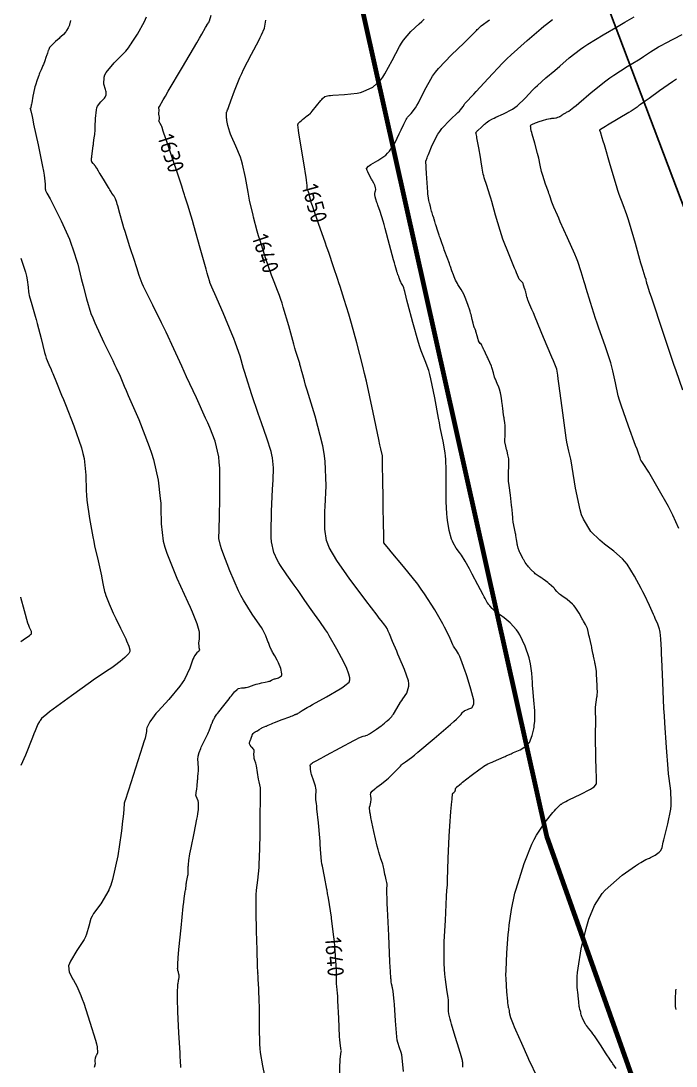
# Model space of a CAD drawing. Header units: millimetres. Extents: x 837477 to 838477, y 1189014 to 1191014.
# Drawn here: x 837476.5 to 837627.5, y 1189959.5 to 1190200.3 of the extents above; entities that cross this region are included whole.
import ezdxf

# ---------------------------------------------------------------- set-up
doc = ezdxf.new("R2010")
doc.units = ezdxf.units.MM
doc.header["$LTSCALE"] = 0.3
doc.layers.add('CORREDORVIA', color=94, linetype='Continuous', lineweight=80)
doc.layers.add('COTAS 10', color=252, linetype='Continuous', lineweight=9)
doc.layers.add('LINEA_DE_CEROS', color=61, linetype='Continuous')
doc.styles.get("Standard").update_dxf_attribs({"font": 'isocp2.shx', "bigfont": '@extfont2.shx'})

msp = doc.modelspace()

# ---------------------------------------------------------------- linework, layer by layer
at = {"layer": 'CORREDORVIA'}
msp.add_lwpolyline([(838157.033, 1190996.193), (838237.174, 1190821.339), (838237.001, 1190602.875), (838240.031, 1190437.198), (838223.537, 1190366.272), (838184.199, 1189898.277), (837734.304, 1190149.151), (837849.078, 1189569.699), (837751.159, 1189231.384), (837593.191, 1189234.399), (837695.481, 1189679.225), (837660.573, 1189835.358), (837597.737, 1190012.464), (837490.666, 1190492.599), (837964.301, 1190234.408), (838010.155, 1190346.41), (837974.613, 1190516.877), (837969.419, 1190653.334), (837963.574, 1190795.982), (837910.676, 1191000.965)], close=True, dxfattribs=at)
at = {"layer": 'COTAS 10'}
for points in [[(837487.943, 1190200.42), (837487.804, 1190199.737), (837487.749, 1190199.551), (837487.687, 1190199.366), (837487.402, 1190198.711), (837487.031, 1190198.088), (837486.914, 1190197.924), (837486.791, 1190197.764), (837486.294, 1190197.215), (837485.692, 1190196.647), (837485.503, 1190196.475), (837485.305, 1190196.296), (837484.505, 1190195.595), (837483.769, 1190194.924), (837483.61, 1190194.763), (837483.471, 1190194.614), (837483.129, 1190194.166), (837482.921, 1190193.748), (837482.866, 1190193.618), (837482.813, 1190193.481), (837482.628, 1190192.935), (837482.425, 1190192.299), (837482.359, 1190192.105), (837482.289, 1190191.904), (837482.001, 1190191.115), (837481.683, 1190190.294), (837481.594, 1190190.073), (837481.504, 1190189.854), (837481.176, 1190189.086), (837480.831, 1190188.273), (837480.73, 1190188.027), (837480.627, 1190187.771), (837480.239, 1190186.768), (837479.848, 1190185.545), (837479.745, 1190185.15), (837479.643, 1190184.731), (837479.291, 1190183.015), (837479.009, 1190181.476), (837478.952, 1190181.168), (837478.904, 1190180.911), (837478.805, 1190180.412), (837478.766, 1190180.276), (837478.755, 1190180.248), (837478.745, 1190180.224), (837478.709, 1190180.173), (837478.682, 1190180.151), (837478.678, 1190180.145), (837478.675, 1190180.139), (837478.676, 1190180.118), (837478.68, 1190180.105), (837478.679, 1190180.103), (837478.677, 1190180.104), (837478.661, 1190180.114), (837478.649, 1190180.117), (837478.649, 1190180.113), (837478.651, 1190180.107), (837478.671, 1190180.068), (837478.696, 1190180.019), (837478.706, 1190179.995), (837478.716, 1190179.959), (837478.729, 1190179.887), (837478.735, 1190179.853), (837478.743, 1190179.813), (837478.781, 1190179.619), (837479.072, 1190178.269), (837479.239, 1190177.501), (837479.444, 1190176.561), (837480.495, 1190171.744), (837481.527, 1190166.746), (837481.719, 1190165.693), (837481.871, 1190164.783), (837482.082, 1190162.693), (837482.114, 1190161.672), (837482.153, 1190161.435), (837482.205, 1190161.22), (837482.499, 1190160.61), (837483.23, 1190159.347), (837483.556, 1190158.719), (837483.937, 1190157.972), (837485.759, 1190154.268), (837487.673, 1190150.003), (837488.111, 1190148.902), (837488.508, 1190147.835), (837489.612, 1190144.268), (837490.43, 1190141.005), (837490.648, 1190140.131), (837490.861, 1190139.268), (837491.599, 1190136.254), (837492.649, 1190132.936), (837493.06, 1190131.882), (837493.522, 1190130.768), (837495.622, 1190126.254), (837497.679, 1190122.079), (837498.115, 1190121.178), (837498.492, 1190120.388), (837499.367, 1190118.457), (837500.328, 1190116.189), (837500.758, 1190115.186), (837501.26, 1190114.02), (837503.666, 1190108.457), (837506.1, 1190102.284), (837506.619, 1190100.733), (837507.07, 1190099.252), (837508.143, 1190094.476), (837508.634, 1190090.311), (837508.72, 1190089.215), (837508.783, 1190088.143), (837508.831, 1190084.476), (837509.33, 1190080.413), (837509.679, 1190079.09), (837510.119, 1190077.683), (837512.469, 1190071.885), (837514.958, 1190066.426), (837515.486, 1190065.23), (837515.944, 1190064.173), (837517.017, 1190061.495), (837517.482, 1190059.889), (837517.557, 1190059.506), (837517.609, 1190059.151), (837517.604, 1190058.093), (837517.489, 1190057.283), (837517.472, 1190057.085), (837517.462, 1190056.898), (837517.478, 1190056.317), (837517.539, 1190055.869), (837517.556, 1190055.767), (837517.573, 1190055.673), (837517.638, 1190055.414), (837517.593, 1190055.191), (837517.54, 1190055.121), (837517.471, 1190055.046), (837517.076, 1190054.746), (837516.513, 1190053.999), (837516.337, 1190053.643), (837516.152, 1190053.222), (837515.413, 1190051.163), (837514.193, 1190048.555), (837513.705, 1190047.788), (837513.152, 1190047.002), (837510.611, 1190043.998), (837508.137, 1190041.303), (837507.625, 1190040.711), (837507.189, 1190040.186), (837506.24, 1190038.845), (837505.854, 1190038.073), (837505.773, 1190037.905), (837505.702, 1190037.758), (837505.54, 1190037.395), (837505.476, 1190037.132), (837505.467, 1190037.048), (837505.462, 1190036.96), (837505.477, 1190036.601), (837505.111, 1190035.063), (837504.867, 1190034.231), (837504.56, 1190033.224), (837502.934, 1190028.12), (837501.3, 1190023.086), (837500.988, 1190022.122), (837500.737, 1190021.345), (837500.338, 1190020.093), (837500.337, 1190020.063), (837500.336, 1190020.056), (837500.336, 1190020.049), (837500.334, 1190020.032), (837500.323, 1190019.955), (837500.322, 1190019.946), (837500.32, 1190019.937), (837500.316, 1190019.9), (837500.31, 1190019.86), (837500.309, 1190019.848), (837500.307, 1190019.837), (837500.302, 1190019.796), (837500.297, 1190019.753), (837500.296, 1190019.74), (837500.296, 1190019.679), (837500.293, 1190019.624), (837500.289, 1190019.59), (837500.276, 1190019.521), (837500.243, 1190019.187), (837500.229, 1190019.002), (837500.211, 1190018.777), (837500.128, 1190017.631), (837499.865, 1190015.285), (837499.735, 1190014.303), (837499.579, 1190013.178), (837498.811, 1190007.917), (837497.65, 1190002.454), (837497.248, 1190001.202), (837496.811, 1190000.064), (837496.773, 1190000), (837494.939, 1189996.893), (837493.231, 1189994.619), (837492.898, 1189994.046), (837492.624, 1189993.498), (837492.137, 1189991.722), (837491.664, 1189989.879), (837491.399, 1189989.288), (837491.076, 1189988.661), (837489.425, 1189986.108), (837487.912, 1189983.655), (837487.676, 1189983.092), (837487.519, 1189982.579), (837487.61, 1189981.146), (837488.251, 1189979.976), (837488.44, 1189979.629), (837488.634, 1189979.272), (837489.376, 1189977.899), (837490.316, 1189975.753), (837490.635, 1189974.909), (837490.98, 1189973.957), (837492.435, 1189969.613), (837493.685, 1189965.451), (837493.9, 1189964.613), (837494.058, 1189963.912), (837494.152, 1189962.515), (837493.904, 1189962.026), (837493.845, 1189961.897), (837493.791, 1189961.77), (837493.63, 1189961.336), (837493.55, 1189960.877), (837493.547, 1189960.736), (837493.551, 1189960.587), (837493.635, 1189959.998), (837493.38, 1189959.18)], [(837513.396, 1189959.143), (837513.285, 1189960.777), (837513.237, 1189961.57), (837513.182, 1189962.51), (837512.922, 1189967.135), (837512.687, 1189971.979), (837512.648, 1189973.057), (837512.62, 1189974.02), (837512.61, 1189976.551), (837512.676, 1189978.027), (837512.695, 1189978.326), (837512.715, 1189978.577), (837512.791, 1189979.09), (837512.864, 1189979.338), (837512.882, 1189979.424), (837512.899, 1189979.517), (837512.953, 1189979.911), (837512.96, 1189980.364), (837512.948, 1189980.492), (837512.929, 1189980.623), (837512.808, 1189981.106), (837512.683, 1189981.535), (837512.66, 1189981.631), (837512.644, 1189981.717), (837512.629, 1189981.944), (837512.646, 1189982.183), (837512.65, 1189982.277), (837512.652, 1189982.383), (837512.658, 1189982.865), (837512.774, 1189984.502), (837512.847, 1189985.336), (837512.938, 1189986.335), (837513.413, 1189991.319), (837513.919, 1189996.297), (837514.029, 1189997.292), (837514.127, 1189998.121), (837514.37, 1189999.732), (837514.437, 1190000), (837514.499, 1190000.246), (837514.524, 1190000.384), (837514.545, 1190000.52), (837514.581, 1190000.993), (837514.625, 1190001.52), (837514.65, 1190001.69), (837514.681, 1190001.871), (837514.843, 1190002.608), (837514.999, 1190003.411), (837515.027, 1190003.632), (837515.049, 1190003.853), (837515.074, 1190004.647), (837515.085, 1190005.47), (837515.098, 1190005.71), (837515.115, 1190005.954), (837515.213, 1190006.878), (837515.474, 1190008.42), (837515.594, 1190009.054), (837515.736, 1190009.777), (837516.418, 1190013.138), (837517.075, 1190016.384), (837517.199, 1190017.035), (837517.299, 1190017.579), (837517.452, 1190018.648), (837517.448, 1190019.041), (837517.449, 1190019.159), (837517.451, 1190019.281), (837517.462, 1190019.754), (837517.422, 1190020.27), (837517.391, 1190020.419), (837517.351, 1190020.572), (837517.137, 1190021.144), (837516.925, 1190021.647), (837516.888, 1190021.755), (837516.859, 1190021.849), (837516.832, 1190022.078), (837516.866, 1190022.231), (837516.876, 1190022.278), (837516.887, 1190022.326), (837516.93, 1190022.516), (837516.988, 1190022.887), (837517.008, 1190023.049), (837517.031, 1190023.237), (837517.128, 1190024.131), (837517.221, 1190025.104), (837517.24, 1190025.342), (837517.257, 1190025.566), (837517.295, 1190026.261), (837517.326, 1190026.795), (837517.339, 1190026.918), (837517.354, 1190027.029), (837517.421, 1190027.341), (837517.458, 1190027.777), (837517.455, 1190027.966), (837517.445, 1190028.185), (837517.357, 1190029.227), (837517.31, 1190030.364), (837517.326, 1190030.645), (837517.354, 1190030.91), (837517.558, 1190031.743), (837517.942, 1190032.64), (837518.083, 1190032.946), (837518.24, 1190033.276), (837518.932, 1190034.676), (837519.614, 1190036.074), (837519.763, 1190036.404), (837519.896, 1190036.707), (837520.237, 1190037.595), (837520.455, 1190038.246), (837520.512, 1190038.4), (837520.567, 1190038.544), (837520.751, 1190038.968), (837520.929, 1190039.325), (837520.98, 1190039.426), (837521.032, 1190039.529), (837521.226, 1190039.905), (837521.656, 1190040.552), (837521.857, 1190040.825), (837522.094, 1190041.138), (837523.245, 1190042.606), (837524.466, 1190044.137), (837524.747, 1190044.49), (837525.003, 1190044.811), (837525.722, 1190045.715), (837526.308, 1190046.283), (837526.481, 1190046.393), (837526.658, 1190046.482), (837527.335, 1190046.633), (837528.026, 1190046.685), (837528.211, 1190046.712), (837528.394, 1190046.745), (837529.034, 1190046.91), (837529.677, 1190047.117), (837529.862, 1190047.176), (837530.049, 1190047.236), (837530.752, 1190047.459), (837531.499, 1190047.673), (837531.714, 1190047.728), (837531.934, 1190047.78), (837532.76, 1190047.952), (837533.512, 1190048.12), (837533.686, 1190048.169), (837533.844, 1190048.22), (837534.29, 1190048.417), (837534.748, 1190048.628), (837534.914, 1190048.688), (837535.098, 1190048.749), (837535.902, 1190048.977), (837536.536, 1190049.443), (837536.612, 1190049.654), (837536.645, 1190049.901), (837536.405, 1190051.088), (837535.877, 1190052.402), (837535.729, 1190052.728), (837535.579, 1190053.037), (837535.033, 1190054.019), (837534.523, 1190054.885), (837534.397, 1190055.121), (837534.277, 1190055.355), (837533.895, 1190056.19), (837533.545, 1190057.065), (837533.445, 1190057.325), (837533.342, 1190057.593), (837532.959, 1190058.622), (837532.239, 1190060.041), (837531.924, 1190060.555), (837531.559, 1190061.12), (837529.825, 1190063.596), (837527.773, 1190066.843), (837527.209, 1190067.895), (837526.646, 1190069.012), (837524.625, 1190073.596), (837523.017, 1190077.796), (837522.714, 1190078.67), (837522.473, 1190079.42), (837522.114, 1190081.085), (837522.183, 1190083.136), (837522.211, 1190084.128), (837522.243, 1190085.304), (837522.388, 1190091.085), (837522.325, 1190097.232), (837522.225, 1190098.638), (837522.09, 1190099.917), (837521.302, 1190103.468), (837520.014, 1190106.654), (837519.562, 1190107.703), (837519.07, 1190108.823), (837516.947, 1190113.468), (837514.694, 1190118.318), (837514.119, 1190119.566), (837513.566, 1190120.774), (837511.743, 1190124.796), (837509.974, 1190128.615), (837509.455, 1190129.694), (837508.923, 1190130.783), (837506.893, 1190134.796), (837505.123, 1190138.325), (837504.755, 1190139.109), (837504.439, 1190139.809), (837503.738, 1190141.641), (837503.199, 1190143.437), (837502.985, 1190144.115), (837502.744, 1190144.872), (837501.641, 1190148.257), (837500.503, 1190151.805), (837500.24, 1190152.665), (837499.999, 1190153.47), (837499.318, 1190155.935), (837498.838, 1190157.741), (837498.724, 1190158.131), (837498.619, 1190158.475), (837498.306, 1190159.318), (837498.054, 1190159.804), (837497.986, 1190159.921), (837497.919, 1190160.03), (837497.687, 1190160.365), (837497.489, 1190160.625), (837497.444, 1190160.688), (837497.404, 1190160.748), (837497.295, 1190160.93), (837497.009, 1190161.42), (837496.857, 1190161.674), (837496.673, 1190161.979), (837495.745, 1190163.507), (837494.785, 1190165.084), (837494.58, 1190165.42), (837494.402, 1190165.712), (837493.981, 1190166.402), (837493.777, 1190166.733), (837493.736, 1190166.799), (837493.702, 1190166.853), (837493.634, 1190166.953), (837493.547, 1190167.048), (837493.501, 1190167.098), (837493.445, 1190167.159), (837493.16, 1190167.468), (837492.885, 1190167.819), (837492.835, 1190167.907), (837492.795, 1190167.991), (837492.745, 1190168.259), (837492.799, 1190168.727), (837492.826, 1190168.936), (837492.857, 1190169.18), (837493.009, 1190170.35), (837493.17, 1190171.582), (837493.206, 1190171.865), (837493.238, 1190172.123), (837493.324, 1190172.845), (837493.393, 1190173.4), (837493.414, 1190173.553), (837493.436, 1190173.705), (837493.523, 1190174.251), (837493.607, 1190175.135), (837493.627, 1190175.501), (837493.646, 1190175.919), (837493.702, 1190177.863), (837493.917, 1190179.842), (837494.035, 1190180.281), (837494.179, 1190180.674), (837494.913, 1190181.7), (837495.654, 1190182.38), (837495.804, 1190182.555), (837495.929, 1190182.724), (837496.179, 1190183.285), (837496.149, 1190183.986), (837496.097, 1190184.243), (837496.027, 1190184.527), (837495.619, 1190185.782), (837495.665, 1190187.402), (837495.881, 1190187.917), (837496.185, 1190188.461), (837498.018, 1190190.666), (837499.987, 1190192.649), (837500.377, 1190193.053), (837500.699, 1190193.395), (837501.302, 1190194.105), (837501.723, 1190194.77), (837501.931, 1190195.082), (837502.178, 1190195.451), (837503.402, 1190197.245), (837504.978, 1190200.165), (837505.448, 1190201.242)], [(837532.752, 1189957.351), (837532.235, 1189959.567), (837531.726, 1189962.591), (837531.633, 1189963.534), (837531.561, 1189964.522), (837531.471, 1189968.47), (837531.475, 1189972.409), (837531.462, 1189973.392), (837531.441, 1189974.328), (837531.315, 1189977.317), (837531.185, 1189979.482), (837531.164, 1189979.898), (837531.148, 1189980.235), (837531.141, 1189980.789), (837531.16, 1189980.842), (837531.161, 1189980.863), (837531.159, 1189980.887), (837531.136, 1189980.997), (837531.105, 1189981.137), (837531.098, 1189981.18), (837531.091, 1189981.224), (837531.075, 1189981.401), (837531.049, 1189982.174), (837531.037, 1189982.595), (837531.022, 1189983.106), (837530.951, 1189985.696), (837530.863, 1189989.008), (837530.838, 1189989.973), (837530.813, 1189990.96), (837530.72, 1189994.698), (837530.716, 1189998.231), (837530.748, 1189999.088), (837530.793, 1189999.893), (837530.805, 1190000), (837531.074, 1190002.362), (837531.383, 1190005.217), (837531.447, 1190006.265), (837531.501, 1190007.424), (837531.615, 1190012.539), (837531.666, 1190017.517), (837531.679, 1190018.589), (837531.693, 1190019.528), (837531.74, 1190021.815), (837531.744, 1190023.056), (837531.73, 1190023.335), (837531.71, 1190023.586), (837531.584, 1190024.262), (837531.399, 1190025.005), (837531.343, 1190025.299), (837531.283, 1190025.632), (837531.048, 1190027.15), (837530.803, 1190028.653), (837530.737, 1190028.975), (837530.673, 1190029.257), (837530.448, 1190029.934), (837530.278, 1190030.402), (837530.248, 1190030.552), (837530.225, 1190030.71), (837530.205, 1190031.352), (837530.228, 1190031.921), (837530.233, 1190032.034), (837530.237, 1190032.126), (837530.245, 1190032.296), (837530.214, 1190032.372), (837530.193, 1190032.405), (837530.167, 1190032.444), (837530.028, 1190032.627), (837529.876, 1190032.802), (837529.842, 1190032.836), (837529.81, 1190032.863), (837529.723, 1190032.907), (837529.629, 1190032.986), (837529.593, 1190033.035), (837529.553, 1190033.096), (837529.37, 1190033.416), (837529.213, 1190033.76), (837529.188, 1190033.836), (837529.171, 1190033.903), (837529.178, 1190034.079), (837529.242, 1190034.207), (837529.261, 1190034.244), (837529.281, 1190034.283), (837529.357, 1190034.429), (837529.45, 1190034.648), (837529.48, 1190034.733), (837529.512, 1190034.827), (837529.644, 1190035.253), (837529.789, 1190035.688), (837529.829, 1190035.788), (837529.87, 1190035.879), (837530.017, 1190036.135), (837530.182, 1190036.31), (837530.234, 1190036.351), (837530.288, 1190036.388), (837530.507, 1190036.494), (837530.795, 1190036.63), (837530.893, 1190036.686), (837530.999, 1190036.75), (837531.45, 1190037.049), (837531.93, 1190037.355), (837532.056, 1190037.424), (837532.177, 1190037.487), (837532.588, 1190037.658), (837532.969, 1190037.795), (837533.071, 1190037.837), (837533.172, 1190037.879), (837533.527, 1190038.047), (837534.229, 1190038.349), (837534.549, 1190038.477), (837534.923, 1190038.625), (837536.729, 1190039.318), (837538.482, 1190039.986), (837538.823, 1190040.117), (837539.102, 1190040.226), (837539.586, 1190040.427), (837539.665, 1190040.472), (837539.689, 1190040.483), (837539.713, 1190040.492), (837539.807, 1190040.521), (837539.897, 1190040.547), (837539.919, 1190040.555), (837539.94, 1190040.564), (837540.005, 1190040.599), (837540.057, 1190040.626), (837540.068, 1190040.63), (837540.079, 1190040.632), (837540.111, 1190040.625), (837540.172, 1190040.638), (837540.201, 1190040.653), (837540.236, 1190040.672), (837540.408, 1190040.781), (837540.677, 1190040.962), (837540.773, 1190041.026), (837540.878, 1190041.097), (837541.338, 1190041.403), (837542.51, 1190042.106), (837543.065, 1190042.426), (837543.72, 1190042.801), (837546.916, 1190044.611), (837550.059, 1190046.442), (837550.679, 1190046.83), (837551.192, 1190047.166), (837552.141, 1190047.952), (837552.283, 1190048.511), (837552.286, 1190048.704), (837552.273, 1190048.915), (837552.097, 1190049.814), (837551.501, 1190051.308), (837551.224, 1190051.893), (837550.898, 1190052.552), (837549.318, 1190055.551), (837547.563, 1190058.653), (837547.128, 1190059.377), (837546.714, 1190060.042), (837545.404, 1190061.957), (837544.166, 1190063.631), (837543.798, 1190064.144), (837543.418, 1190064.68), (837541.957, 1190066.792), (837540.39, 1190069.062), (837539.944, 1190069.696), (837539.492, 1190070.333), (837537.818, 1190072.653), (837536.309, 1190074.866), (837535.962, 1190075.435), (837535.646, 1190075.986), (837534.76, 1190077.818), (837534.268, 1190080.315), (837534.199, 1190081.285), (837534.161, 1190082.376), (837534.266, 1190087.324), (837534.516, 1190092.347), (837534.569, 1190093.486), (837534.613, 1190094.515), (837534.713, 1190097.324), (837534.513, 1190099.65), (837534.369, 1190100.376), (837534.187, 1190101.137), (837533.208, 1190104.181), (837531.93, 1190107.707), (837531.559, 1190108.772), (837531.18, 1190109.875), (837529.752, 1190114.181), (837528.432, 1190118.317), (837528.122, 1190119.313), (837527.836, 1190120.245), (837527.005, 1190123.073), (837525.998, 1190126.07), (837525.601, 1190127.109), (837525.153, 1190128.238), (837523.11, 1190133.073), (837521.196, 1190137.44), (837520.831, 1190138.275), (837520.536, 1190138.948), (837520.065, 1190140.028), (837520.054, 1190140.063), (837520.051, 1190140.077), (837520.046, 1190140.094), (837520.028, 1190140.17), (837519.681, 1190141.426), (837519.471, 1190142.185), (837519.21, 1190143.123), (837517.856, 1190147.999), (837516.397, 1190153.185), (837516.071, 1190154.319), (837515.779, 1190155.323), (837515.005, 1190157.856), (837514.322, 1190159.916), (837514.208, 1190160.259), (837513.902, 1190161.18), (837513.558, 1190162.213), (837510.505, 1190171.374), (837510.191, 1190172.316), (837509.923, 1190173.124), (837509.323, 1190174.936), (837509.027, 1190175.774), (837508.95, 1190175.969), (837508.874, 1190176.148), (837508.618, 1190176.658), (837508.424, 1190177.003), (837508.388, 1190177.077), (837508.359, 1190177.143), (837508.317, 1190177.302), (837508.336, 1190177.423), (837508.346, 1190177.464), (837508.358, 1190177.509), (837508.418, 1190177.698), (837508.459, 1190177.947), (837508.459, 1190178.03), (837508.454, 1190178.118), (837508.395, 1190178.487), (837508.323, 1190178.822), (837508.309, 1190178.89), (837508.298, 1190178.946), (837508.281, 1190179.058), (837508.294, 1190179.151), (837508.302, 1190179.195), (837508.312, 1190179.247), (837508.361, 1190179.501), (837508.394, 1190179.778), (837508.393, 1190179.844), (837508.388, 1190179.906), (837508.332, 1190180.092), (837508.293, 1190180.264), (837508.298, 1190180.317), (837508.311, 1190180.372), (837508.414, 1190180.592), (837509.324, 1190182.131), (837509.845, 1190183.018), (837510.483, 1190184.104), (837513.758, 1190189.692), (837517.027, 1190195.28), (837517.662, 1190196.366), (837518.178, 1190197.253), (837519.064, 1190198.791), (837519.208, 1190199.05), (837519.256, 1190199.13), (837519.308, 1190199.214), (837519.528, 1190199.546), (837519.73, 1190199.849), (837519.771, 1190199.914), (837519.806, 1190199.972), (837519.876, 1190200.112), (837519.906, 1190200.197), (837519.915, 1190200.219), (837519.923, 1190200.241), (837519.956, 1190200.317), (837520.352, 1190201.68)], [(837549.99, 1189956.323), (837550.037, 1189959.708), (837550.061, 1189960.407), (837550.09, 1189961.004), (837550.234, 1189962.3), (837550.343, 1189962.871), (837550.349, 1189963.01), (837550.345, 1189963.142), (837550.243, 1189963.548), (837550.064, 1189964.828), (837550.012, 1189965.511), (837549.959, 1189966.335), (837549.756, 1189970.498), (837549.571, 1189974.531), (837549.562, 1189974.718), (837549.515, 1189975.578), (837549.47, 1189976.306), (837549.331, 1189977.821), (837549.242, 1189978.457), (837549.229, 1189978.629), (837549.22, 1189978.8), (837549.232, 1189979.405), (837549.241, 1189980.449), (837549.231, 1189980.896), (837549.216, 1189981.412), (837549.116, 1189983.847), (837548.871, 1189987.122), (837548.764, 1189988.168), (837548.639, 1189989.273), (837548.087, 1189993.472), (837548.048, 1189993.765), (837547.374, 1189998.183), (837547.197, 1189999.241), (837547.065, 1190000), (837547.025, 1190000.229), (837546.439, 1190003.2), (837545.977, 1190005.532), (837545.882, 1190006.115), (837545.802, 1190006.672), (837545.635, 1190008.459), (837545.502, 1190010.532), (837545.443, 1190011.268), (837545.376, 1190012.075), (837545.056, 1190015.577), (837544.74, 1190018.803), (837544.676, 1190019.436), (837544.621, 1190019.957), (837544.507, 1190020.898), (837544.471, 1190021.133), (837544.466, 1190021.208), (837544.462, 1190021.288), (837544.467, 1190021.614), (837544.485, 1190021.971), (837544.49, 1190022.071), (837544.495, 1190022.17), (837544.515, 1190022.533), (837544.525, 1190022.902), (837544.525, 1190023.006), (837544.522, 1190023.112), (837544.501, 1190023.498), (837544.392, 1190024.028), (837544.334, 1190024.224), (837544.265, 1190024.44), (837543.915, 1190025.398), (837543.555, 1190026.437), (837543.479, 1190026.704), (837543.413, 1190026.963), (837543.262, 1190027.827), (837543.208, 1190028.489), (837543.204, 1190028.622), (837543.205, 1190028.732), (837543.245, 1190028.945), (837543.324, 1190029.026), (837543.348, 1190029.053), (837543.374, 1190029.082), (837543.477, 1190029.199), (837543.691, 1190029.369), (837543.787, 1190029.43), (837543.899, 1190029.496), (837544.433, 1190029.788), (837545.687, 1190030.458), (837546.252, 1190030.763), (837546.911, 1190031.119), (837550.078, 1190032.84), (837553.194, 1190034.506), (837553.821, 1190034.828), (837554.345, 1190035.091), (837555.389, 1190035.537), (837555.758, 1190035.603), (837555.857, 1190035.625), (837555.956, 1190035.649), (837556.301, 1190035.751), (837556.834, 1190036.029), (837557.051, 1190036.165), (837557.297, 1190036.325), (837558.435, 1190037.113), (837559.537, 1190037.911), (837559.76, 1190038.078), (837559.947, 1190038.22), (837560.328, 1190038.537), (837560.46, 1190038.674), (837560.491, 1190038.704), (837560.519, 1190038.729), (837560.601, 1190038.789), (837560.76, 1190038.907), (837560.837, 1190038.968), (837560.927, 1190039.043), (837561.373, 1190039.417), (837561.973, 1190040.072), (837562.16, 1190040.323), (837562.357, 1190040.605), (837563.146, 1190041.876), (837564.013, 1190043.315), (837564.26, 1190043.703), (837564.509, 1190044.085), (837565.43, 1190045.429), (837565.925, 1190047.069), (837565.906, 1190047.638), (837565.818, 1190048.257), (837564.936, 1190050.91), (837563.705, 1190053.711), (837563.397, 1190054.424), (837563.104, 1190055.109), (837562.163, 1190057.357), (837561.45, 1190059.074), (837561.301, 1190059.425), (837561.173, 1190059.721), (837560.881, 1190060.341), (837560.704, 1190060.618), (837560.647, 1190060.699), (837560.587, 1190060.781), (837560.341, 1190061.09), (837559.513, 1190062.151), (837559.085, 1190062.708), (837558.572, 1190063.379), (837556.001, 1190066.749), (837553.065, 1190070.67), (837552.322, 1190071.688), (837551.608, 1190072.677), (837549.282, 1190076.001), (837547.561, 1190079.015), (837547.229, 1190079.807), (837546.96, 1190080.582), (837546.51, 1190083.229), (837546.534, 1190086.3), (837546.564, 1190087.343), (837546.605, 1190088.469), (837546.833, 1190093.229), (837546.629, 1190098.916), (837546.395, 1190100.626), (837546.085, 1190102.396), (837544.328, 1190109.277), (837542.49, 1190115.23), (837542.129, 1190116.415), (837541.833, 1190117.399), (837541.295, 1190119.277), (837541.181, 1190119.801), (837541.151, 1190119.931), (837541.122, 1190120.055), (837541.021, 1190120.449), (837540.875, 1190120.948), (837540.816, 1190121.138), (837540.75, 1190121.351), (837540.449, 1190122.308), (837539.893, 1190124.171), (837539.667, 1190124.955), (837539.41, 1190125.856), (837538.219, 1190130.078), (837536.978, 1190134.357), (837536.689, 1190135.294), (837536.423, 1190136.122), (837536.072, 1190137.087), (837535.658, 1190138.219), (837534.875, 1190140.189), (837534.597, 1190140.938), (837534.292, 1190141.776), (837532.973, 1190145.534), (837531.61, 1190149.704), (837531.278, 1190150.801), (837530.966, 1190151.873), (837530.11, 1190155.127), (837530.002, 1190155.534), (837529.225, 1190158.995), (837529.031, 1190159.94), (837528.846, 1190160.879), (837528.25, 1190164.224), (837527.586, 1190167.351), (837527.356, 1190168.152), (837527.107, 1190168.926), (837526.045, 1190171.489), (837525.036, 1190173.669), (837524.82, 1190174.202), (837524.632, 1190174.704), (837524.184, 1190176.262), (837523.971, 1190177.419), (837523.931, 1190177.668), (837523.899, 1190177.887), (837523.854, 1190178.421), (837523.87, 1190178.742), (837523.877, 1190178.826), (837523.886, 1190178.908), (837523.926, 1190179.188), (837523.988, 1190179.45), (837524.009, 1190179.52), (837524.033, 1190179.589), (837524.137, 1190179.832), (837524.239, 1190180.056), (837524.261, 1190180.114), (837524.281, 1190180.169), (837524.333, 1190180.353), (837524.569, 1190181.054), (837524.705, 1190181.436), (837524.873, 1190181.9), (837525.732, 1190184.252), (837526.975, 1190187.293), (837527.384, 1190188.191), (837527.821, 1190189.113), (837529.634, 1190192.643), (837531.309, 1190195.812), (837531.658, 1190196.505), (837531.959, 1190197.12), (837532.633, 1190198.676), (837532.886, 1190200.011), (837532.922, 1190200.485)], [(837564.654, 1189958.221), (837564.347, 1189961.417), (837564.251, 1189962.061), (837564.151, 1189962.602), (837563.752, 1189963.685), (837563.353, 1189964.884), (837563.252, 1189965.498), (837563.156, 1189966.233), (837562.846, 1189969.904), (837562.586, 1189973.667), (837562.521, 1189974.46), (837562.46, 1189975.145), (837562.264, 1189976.722), (837562.105, 1189977.519), (837562.066, 1189977.713), (837562.03, 1189977.895), (837561.921, 1189978.456), (837561.849, 1189978.864), (837561.836, 1189978.95), (837561.826, 1189979.024), (837561.816, 1189979.193), (837561.816, 1189979.32), (837561.812, 1189979.367), (837561.806, 1189979.42), (837561.77, 1189979.655), (837561.663, 1189981.343), (837561.612, 1189982.312), (837561.552, 1189983.499), (837561.26, 1189989.594), (837560.981, 1189995.699), (837560.93, 1189996.891), (837560.889, 1189997.868), (837560.836, 1189999.594), (837560.856, 1189999.975), (837560.857, 1190000), (837560.872, 1190001.456), (837560.853, 1190001.63), (837560.827, 1190001.804), (837560.68, 1190002.425), (837560.494, 1190003.138), (837560.444, 1190003.37), (837560.394, 1190003.617), (837560.219, 1190004.631), (837560.002, 1190005.706), (837559.926, 1190005.992), (837559.843, 1190006.272), (837559.486, 1190007.24), (837558.99, 1190008.77), (837558.819, 1190009.405), (837558.633, 1190010.131), (837557.843, 1190013.514), (837557.156, 1190016.797), (837557.035, 1190017.46), (837556.945, 1190018.015), (837556.869, 1190019.131), (837556.989, 1190019.572), (837557.022, 1190019.702), (837557.054, 1190019.836), (837557.166, 1190020.346), (837557.228, 1190020.875), (837557.228, 1190021.02), (837557.22, 1190021.164), (837557.129, 1190021.679), (837557.097, 1190022.172), (837557.126, 1190022.302), (837557.172, 1190022.43), (837557.477, 1190022.869), (837558.052, 1190023.382), (837558.269, 1190023.556), (837558.511, 1190023.745), (837559.593, 1190024.543), (837560.844, 1190025.531), (837561.193, 1190025.839), (837561.542, 1190026.162), (837562.809, 1190027.455), (837563.944, 1190028.632), (837564.209, 1190028.883), (837564.453, 1190029.101), (837565.158, 1190029.615), (837566.517, 1190030.624), (837567.174, 1190031.154), (837567.953, 1190031.792), (837571.777, 1190035), (837575.536, 1190038.227), (837576.273, 1190038.877), (837576.878, 1190039.422), (837577.968, 1190040.508), (837578.19, 1190040.859), (837578.248, 1190040.94), (837578.306, 1190041.013), (837578.502, 1190041.216), (837578.701, 1190041.36), (837578.76, 1190041.396), (837578.82, 1190041.43), (837579.053, 1190041.537), (837579.412, 1190041.67), (837579.552, 1190041.721), (837579.709, 1190041.776), (837580.425, 1190042.026), (837580.899, 1190042.868), (837580.904, 1190043.297), (837580.855, 1190043.81), (837580.22, 1190046.373), (837579.311, 1190049.198), (837579.089, 1190049.876), (837578.879, 1190050.51), (837578.226, 1190052.427), (837577.671, 1190053.846), (837577.523, 1190054.166), (837577.377, 1190054.454), (837576.869, 1190055.231), (837576.346, 1190055.999), (837576.19, 1190056.282), (837576.03, 1190056.595), (837575.412, 1190057.979), (837574.479, 1190059.958), (837574.12, 1190060.646), (837573.717, 1190061.395), (837571.898, 1190064.606), (837569.513, 1190068.333), (837568.753, 1190069.408), (837567.95, 1190070.502), (837564.692, 1190074.606), (837561.844, 1190078.008), (837561.301, 1190078.659), (837560.863, 1190079.184), (837560.166, 1190080.031), (837560.149, 1190080.749), (837560.141, 1190081.193), (837560.13, 1190081.743), (837560.079, 1190084.615), (837560.016, 1190088.299), (837559.998, 1190089.361), (837559.98, 1190090.442), (837559.913, 1190094.496), (837559.859, 1190097.867), (837559.849, 1190098.515), (837559.841, 1190099.041), (837559.831, 1190099.913), (837559.828, 1190099.986), (837559.825, 1190100.008), (837559.821, 1190100.031), (837559.799, 1190100.119), (837559.459, 1190101.709), (837559.254, 1190102.679), (837559.002, 1190103.878), (837557.694, 1190110.119), (837556.134, 1190117.282), (837555.723, 1190119.062), (837555.321, 1190120.754), (837553.944, 1190126.131), (837552.695, 1190130.585), (837552.374, 1190131.696), (837552.063, 1190132.754), (837551.03, 1190136.131), (837550.065, 1190139.13), (837549.797, 1190139.949), (837549.53, 1190140.764), (837548.565, 1190143.666), (837547.446, 1190146.946), (837547.082, 1190147.999), (837546.951, 1190148.376), (837546.694, 1190149.114), (837545.099, 1190153.666), (837543.698, 1190157.705), (837543.434, 1190158.498), (837543.222, 1190159.149), (837542.904, 1190160.326), (837542.904, 1190160.571), (837542.894, 1190160.636), (837542.88, 1190160.699), (837542.789, 1190160.913), (837542.682, 1190161.107), (837542.657, 1190161.156), (837542.633, 1190161.203), (837542.565, 1190161.36), (837542.519, 1190161.51), (837542.51, 1190161.554), (837542.502, 1190161.599), (837542.489, 1190161.77), (837542.49, 1190161.97), (837542.492, 1190162.034), (837542.495, 1190162.101), (837542.513, 1190162.375), (837542.358, 1190163.631), (837542.253, 1190164.318), (837542.12, 1190165.153), (837541.866, 1190166.682), (837541.414, 1190169.392), (837540.705, 1190173.623), (837540.57, 1190174.451), (837540.462, 1190175.132), (837540.293, 1190176.35), (837540.372, 1190176.613), (837540.42, 1190176.691), (837540.479, 1190176.77), (837540.786, 1190177.075), (837541.167, 1190177.399), (837541.272, 1190177.491), (837541.377, 1190177.585), (837541.756, 1190177.93), (837542.134, 1190178.248), (837542.238, 1190178.324), (837542.342, 1190178.395), (837542.715, 1190178.609), (837543.236, 1190179.044), (837543.434, 1190179.256), (837543.654, 1190179.506), (837544.642, 1190180.737), (837545.624, 1190181.977), (837545.84, 1190182.233), (837546.033, 1190182.451), (837546.532, 1190182.924), (837547.434, 1190183.127), (837547.882, 1190183.175), (837548.415, 1190183.22), (837551.057, 1190183.353), (837554.003, 1190183.683), (837554.729, 1190183.852), (837555.416, 1190184.054), (837557.572, 1190185.065), (837559.42, 1190186.76), (837559.912, 1190187.394), (837560.396, 1190188.1), (837562.077, 1190191.241), (837563.727, 1190194.46), (837564.192, 1190195.215), (837564.661, 1190195.909), (837566.385, 1190197.923), (837568.284, 1190199.679), (837568.863, 1190200.211), (837569.465, 1190200.763)], [(837578.377, 1189959.247), (837578.308, 1189960.322), (837578.282, 1189960.562), (837578.254, 1189960.777), (837578.128, 1189961.347), (837577.807, 1189962.35), (837577.656, 1189962.839), (837577.478, 1189963.419), (837576.608, 1189966.278), (837575.743, 1189969.183), (837575.567, 1189969.792), (837575.419, 1189970.316), (837575.116, 1189971.506), (837575.035, 1189972.17), (837575.028, 1189972.362), (837575.026, 1189972.558), (837575.076, 1189973.299), (837575.072, 1189974.353), (837575.037, 1189974.747), (837574.988, 1189975.186), (837574.689, 1189977.138), (837574.35, 1189979.408), (837574.276, 1189980.047), (837574.21, 1189980.69), (837574.043, 1189983.05), (837574.017, 1189986.036), (837574.04, 1189987.075), (837574.076, 1189988.205), (837574.315, 1189993.05), (837574.617, 1189998.545), (837574.689, 1190000), (837574.83, 1190001.197), (837574.849, 1190002.316), (837574.999, 1190007.293), (837575.221, 1190012.431), (837575.286, 1190013.651), (837575.352, 1190014.784), (837575.605, 1190018.141), (837575.815, 1190020.426), (837575.854, 1190020.883), (837575.885, 1190021.263), (837575.93, 1190022), (837575.98, 1190022.232), (837576.015, 1190022.294), (837576.058, 1190022.355), (837576.29, 1190022.568), (837576.52, 1190022.781), (837576.563, 1190022.841), (837576.596, 1190022.903), (837576.64, 1190023.131), (837576.651, 1190023.346), (837576.664, 1190023.399), (837576.682, 1190023.449), (837576.779, 1190023.607), (837576.888, 1190023.726), (837576.912, 1190023.753), (837576.934, 1190023.776), (837576.994, 1190023.835), (837577.037, 1190023.875), (837577.049, 1190023.887), (837577.062, 1190023.899), (837577.106, 1190023.945), (837577.617, 1190024.352), (837577.924, 1190024.592), (837578.303, 1190024.888), (837580.269, 1190026.416), (837582.338, 1190027.979), (837582.782, 1190028.296), (837583.171, 1190028.563), (837584.11, 1190029.113), (837584.848, 1190029.415), (837585.11, 1190029.527), (837585.396, 1190029.651), (837586.638, 1190030.199), (837587.831, 1190030.731), (837588.087, 1190030.845), (837588.311, 1190030.944), (837588.852, 1190031.18), (837589.467, 1190031.45), (837589.738, 1190031.571), (837590.052, 1190031.712), (837591.551, 1190032.385), (837593.064, 1190033.372), (837593.387, 1190033.71), (837593.668, 1190034.077), (837594.338, 1190035.634), (837594.674, 1190037.208), (837594.744, 1190037.586), (837594.805, 1190037.937), (837594.944, 1190038.995), (837594.953, 1190040.276), (837594.932, 1190040.77), (837594.9, 1190041.323), (837594.703, 1190043.82), (837594.473, 1190046.529), (837594.422, 1190047.216), (837594.376, 1190047.875), (837594.254, 1190050.027), (837593.964, 1190052.185), (837593.811, 1190052.848), (837593.627, 1190053.539), (837592.702, 1190056.273), (837591.486, 1190058.874), (837591.12, 1190059.483), (837590.74, 1190060.042), (837589.259, 1190061.658), (837587.896, 1190062.758), (837587.592, 1190062.993), (837587.318, 1190063.197), (837586.591, 1190063.683), (837586.049, 1190064.044), (837585.892, 1190064.169), (837585.731, 1190064.306), (837585.126, 1190064.894), (837584.568, 1190065.515), (837584.438, 1190065.673), (837584.318, 1190065.825), (837583.972, 1190066.324), (837583.472, 1190067.227), (837583.254, 1190067.633), (837583.003, 1190068.108), (837581.809, 1190070.388), (837580.496, 1190072.875), (837580.17, 1190073.481), (837579.859, 1190074.05), (837578.87, 1190075.803), (837578.013, 1190077.196), (837577.786, 1190077.538), (837577.563, 1190077.861), (837576.793, 1190078.87), (837576.101, 1190080.024), (837575.927, 1190080.439), (837575.76, 1190080.895), (837575.222, 1190082.885), (837574.819, 1190085.29), (837574.737, 1190086.007), (837574.669, 1190086.747), (837574.531, 1190089.603), (837574.494, 1190092.519), (837574.49, 1190093.297), (837574.488, 1190094.062), (837574.5, 1190096.717), (837574.41, 1190099.317), (837574.342, 1190100.047), (837574.257, 1190100.781), (837573.798, 1190103.471), (837573.149, 1190106.658), (837572.945, 1190107.706), (837572.731, 1190108.826), (837571.866, 1190113.471), (837570.957, 1190117.888), (837570.714, 1190118.865), (837570.475, 1190119.736), (837569.644, 1190121.991), (837568.722, 1190124.292), (837568.425, 1190125.191), (837568.11, 1190126.204), (837566.825, 1190130.811), (837565.686, 1190135.16), (837565.464, 1190136.01), (837565.282, 1190136.707), (837564.965, 1190137.947), (837564.894, 1190138.222), (837564.868, 1190138.311), (837564.84, 1190138.405), (837564.717, 1190138.791), (837564.574, 1190139.176), (837564.533, 1190139.269), (837564.492, 1190139.357), (837564.339, 1190139.628), (837564.198, 1190139.849), (837564.164, 1190139.906), (837564.132, 1190139.961), (837564.035, 1190140.144), (837563.954, 1190140.327), (837563.932, 1190140.381), (837563.91, 1190140.437), (837563.832, 1190140.654), (837563.743, 1190140.907), (837563.715, 1190140.986), (837563.685, 1190141.069), (837563.562, 1190141.399), (837563.435, 1190141.741), (837563.403, 1190141.831), (837563.371, 1190141.919), (837563.267, 1190142.219), (837563.171, 1190142.501), (837563.119, 1190142.655), (837563.025, 1190142.927), (837562.727, 1190143.982), (837562.572, 1190144.552), (837562.386, 1190145.242), (837561.453, 1190148.74), (837560.426, 1190152.517), (837560.181, 1190153.384), (837559.953, 1190154.173), (837559.271, 1190156.376), (837558.773, 1190157.852), (837558.661, 1190158.183), (837558.559, 1190158.48), (837558.286, 1190159.271), (837558.134, 1190159.82), (837558.11, 1190159.964), (837558.094, 1190160.105), (837558.097, 1190160.586), (837558.153, 1190160.972), (837558.17, 1190161.053), (837558.187, 1190161.123), (837558.251, 1190161.281), (837558.289, 1190161.426), (837558.289, 1190161.487), (837558.286, 1190161.558), (837558.235, 1190161.886), (837558.126, 1190162.28), (837558.085, 1190162.392), (837558.039, 1190162.504), (837557.836, 1190162.918), (837557.543, 1190163.444), (837557.441, 1190163.627), (837557.33, 1190163.827), (837556.853, 1190164.681), (837556.423, 1190165.521), (837556.341, 1190165.711), (837556.276, 1190165.882), (837556.175, 1190166.347), (837556.571, 1190166.829), (837556.819, 1190167.012), (837557.128, 1190167.216), (837558.741, 1190168.129), (837560.57, 1190169.405), (837561.015, 1190169.838), (837561.433, 1190170.306), (837562.718, 1190172.282), (837563.7, 1190174.273), (837563.926, 1190174.749), (837564.133, 1190175.194), (837564.716, 1190176.53), (837565.257, 1190177.591), (837565.437, 1190177.862), (837565.63, 1190178.123), (837566.438, 1190178.984), (837567.453, 1190180.28), (837567.776, 1190180.816), (837568.119, 1190181.429), (837569.509, 1190184.281), (837571.381, 1190187.587), (837572.027, 1190188.487), (837572.728, 1190189.379), (837575.719, 1190192.544), (837578.542, 1190195.192), (837579.135, 1190195.759), (837579.648, 1190196.254), (837580.822, 1190197.441), (837581.487, 1190198.143), (837581.679, 1190198.332), (837581.874, 1190198.52), (837582.606, 1190199.178), (837584.471, 1190200.548)], [(837595.118, 1189957.777), (837594.065, 1189959.891), (837593.727, 1189960.609), (837593.368, 1189961.384), (837591.905, 1189964.658), (837590.557, 1189967.787), (837590.271, 1189968.47), (837590.023, 1189969.073), (837589.442, 1189970.589), (837589.184, 1189971.413), (837589.14, 1189971.581), (837589.108, 1189971.722), (837589.089, 1189972.012), (837589.111, 1189972.174), (837589.105, 1189972.235), (837589.094, 1189972.302), (837589.008, 1189972.602), (837588.916, 1189972.882), (837588.9, 1189972.937), (837588.89, 1189972.982), (837588.888, 1189973.06), (837588.902, 1189973.078), (837588.901, 1189973.085), (837588.898, 1189973.092), (837588.871, 1189973.123), (837588.783, 1189973.675), (837588.743, 1189974.011), (837588.695, 1189974.426), (837588.464, 1189976.584), (837588.296, 1189979.591), (837588.289, 1189980.541), (837588.299, 1189981.542), (837588.474, 1189985.581), (837588.815, 1189989.773), (837588.93, 1189990.871), (837589.053, 1189991.942), (837589.569, 1189995.581), (837590.364, 1189999.315), (837590.546, 1190000), (837591.052, 1190001.495), (837592.489, 1190006.203), (837594.276, 1190010.619), (837594.796, 1190011.686), (837595.328, 1190012.685), (837597.339, 1190015.729), (837599.093, 1190017.885), (837599.462, 1190018.323), (837599.781, 1190018.692), (837600.51, 1190019.454), (837600.873, 1190019.737), (837600.962, 1190019.804), (837601.044, 1190019.867), (837601.299, 1190020.054), (837602.057, 1190020.46), (837602.458, 1190020.66), (837602.941, 1190020.899), (837605.377, 1190022.081), (837607.767, 1190023.331), (837608.222, 1190023.614), (837608.587, 1190023.869), (837609.158, 1190024.56), (837609.127, 1190025.871), (837609.113, 1190026.518), (837609.097, 1190027.287), (837609.016, 1190031.086), (837608.949, 1190034.997), (837608.942, 1190035.835), (837608.939, 1190036.568), (837608.969, 1190038.334), (837609.001, 1190039.359), (837609, 1190039.625), (837608.994, 1190039.883), (837608.935, 1190040.753), (837608.905, 1190041.651), (837608.917, 1190041.927), (837608.938, 1190042.215), (837609.086, 1190043.355), (837609.25, 1190044.464), (837609.281, 1190044.732), (837609.305, 1190044.984), (837609.339, 1190045.755), (837609.321, 1190046.571), (837609.312, 1190046.852), (837609.302, 1190047.157), (837609.253, 1190048.454), (837609.176, 1190049.788), (837609.148, 1190050.115), (837609.118, 1190050.425), (837608.983, 1190051.389), (837608.833, 1190052.195), (837608.793, 1190052.404), (837608.753, 1190052.607), (837608.612, 1190053.288), (837608.474, 1190053.943), (837608.436, 1190054.13), (837608.398, 1190054.318), (837608.261, 1190055.017), (837608.099, 1190055.802), (837608.044, 1190056.046), (837607.986, 1190056.3), (837607.742, 1190057.311), (837607.501, 1190058.323), (837607.445, 1190058.577), (837607.394, 1190058.821), (837607.247, 1190059.608), (837607.081, 1190060.297), (837607.018, 1190060.478), (837606.947, 1190060.655), (837606.628, 1190061.26), (837606.176, 1190062.013), (837606.022, 1190062.283), (837605.855, 1190062.58), (837605.145, 1190063.873), (837604.234, 1190065.241), (837603.94, 1190065.585), (837603.628, 1190065.914), (837602.348, 1190066.973), (837601.139, 1190067.847), (837600.871, 1190068.058), (837600.633, 1190068.256), (837600.015, 1190068.858), (837599.563, 1190069.373), (837599.429, 1190069.514), (837599.292, 1190069.656), (837598.767, 1190070.165), (837598.225, 1190070.652), (837598.077, 1190070.779), (837597.93, 1190070.903), (837597.407, 1190071.323), (837596.862, 1190071.719), (837596.701, 1190071.828), (837596.536, 1190071.936), (837595.903, 1190072.324), (837595.226, 1190072.788), (837595.033, 1190072.944), (837594.838, 1190073.113), (837594.111, 1190073.823), (837593.446, 1190074.567), (837593.289, 1190074.757), (837593.144, 1190074.94), (837592.72, 1190075.543), (837592.372, 1190076.127), (837592.275, 1190076.298), (837592.178, 1190076.473), (837591.825, 1190077.135), (837591.502, 1190077.814), (837591.424, 1190077.998), (837591.351, 1190078.181), (837591.129, 1190078.83), (837590.949, 1190079.527), (837590.902, 1190079.74), (837590.857, 1190079.962), (837590.706, 1190080.838), (837590.561, 1190081.734), (837590.519, 1190081.97), (837590.476, 1190082.199), (837590.317, 1190082.982), (837590.164, 1190083.721), (837590.126, 1190083.924), (837590.089, 1190084.125), (837589.97, 1190084.844), (837589.878, 1190085.556), (837589.858, 1190085.753), (837589.841, 1190085.95), (837589.798, 1190086.659), (837589.703, 1190087.759), (837589.654, 1190088.202), (837589.593, 1190088.705), (837589.291, 1190091.023), (837588.998, 1190093.311), (837588.943, 1190093.796), (837588.9, 1190094.216), (837588.84, 1190095.195), (837588.865, 1190095.905), (837588.875, 1190096.156), (837588.886, 1190096.429), (837588.939, 1190097.612), (837588.948, 1190098.847), (837588.931, 1190099.154), (837588.906, 1190099.445), (837588.748, 1190100.368), (837588.538, 1190101.172), (837588.481, 1190101.388), (837588.424, 1190101.601), (837588.22, 1190102.345), (837588.068, 1190103.034), (837588.042, 1190103.212), (837588.025, 1190103.385), (837588.024, 1190103.963), (837588.065, 1190104.565), (837588.075, 1190104.753), (837588.083, 1190104.949), (837588.107, 1190105.735), (837588.101, 1190106.563), (837588.09, 1190106.786), (837588.076, 1190107.006), (837587.994, 1190107.778), (837587.88, 1190108.6), (837587.845, 1190108.852), (837587.809, 1190109.114), (837587.667, 1190110.15), (837587.527, 1190111.201), (837587.492, 1190111.473), (837587.459, 1190111.737), (837587.352, 1190112.621), (837587.24, 1190113.438), (837587.203, 1190113.659), (837587.164, 1190113.878), (837587.001, 1190114.65), (837586.774, 1190115.442), (837586.694, 1190115.672), (837586.606, 1190115.908), (837586.228, 1190116.801), (837585.839, 1190117.742), (837585.744, 1190118.007), (837585.655, 1190118.274), (837585.382, 1190119.258), (837585.115, 1190120.226), (837585.03, 1190120.483), (837584.941, 1190120.736), (837584.579, 1190121.611), (837584.185, 1190122.453), (837584.075, 1190122.685), (837583.964, 1190122.916), (837583.563, 1190123.747), (837583.233, 1190124.427), (837583.167, 1190124.564), (837583.112, 1190124.678), (837583.006, 1190124.904), (837582.943, 1190125.052), (837582.914, 1190125.118), (837582.882, 1190125.195), (837582.725, 1190125.559), (837582.568, 1190125.887), (837582.535, 1190125.941), (837582.507, 1190125.978), (837582.443, 1190125.979), (837582.382, 1190125.947), (837582.355, 1190125.964), (837582.324, 1190125.993), (837582.178, 1190126.189), (837581.99, 1190126.59), (837581.934, 1190126.748), (837581.876, 1190126.926), (837581.648, 1190127.738), (837581.426, 1190128.554), (837581.371, 1190128.735), (837581.318, 1190128.896), (837581.151, 1190129.314), (837581.019, 1190129.591), (837580.989, 1190129.663), (837580.961, 1190129.732), (837580.885, 1190129.966), (837580.795, 1190130.338), (837580.759, 1190130.494), (837580.718, 1190130.673), (837580.527, 1190131.513), (837580.235, 1190132.65), (837580.129, 1190133.017), (837580.013, 1190133.407), (837579.504, 1190135.002), (837578.912, 1190136.592), (837578.744, 1190136.979), (837578.574, 1190137.342), (837577.942, 1190138.461), (837577.357, 1190139.376), (837577.216, 1190139.612), (837577.084, 1190139.84), (837576.685, 1190140.597), (837576.348, 1190141.35), (837576.257, 1190141.575), (837576.166, 1190141.807), (837575.843, 1190142.704), (837575.478, 1190143.75), (837575.361, 1190144.077), (837575.236, 1190144.419), (837574.728, 1190145.785), (837574.204, 1190147.199), (837574.069, 1190147.571), (837573.939, 1190147.934), (837573.509, 1190149.173), (837573.112, 1190150.342), (837573.003, 1190150.661), (837572.895, 1190150.978), (837572.507, 1190152.103), (837572.173, 1190153.089), (837572.099, 1190153.318), (837572.032, 1190153.527), (837571.856, 1190154.125), (837571.717, 1190154.623), (837571.673, 1190154.771), (837571.628, 1190154.922), (837571.448, 1190155.501), (837571.261, 1190156.114), (837571.211, 1190156.287), (837571.163, 1190156.461), (837570.996, 1190157.101), (837570.867, 1190157.626), (837570.842, 1190157.727), (837570.822, 1190157.81), (837570.788, 1190157.951), (837570.749, 1190158.109), (837570.725, 1190158.203), (837570.696, 1190158.318), (837570.544, 1190158.915), (837570.364, 1190159.994), (837570.317, 1190160.414), (837570.272, 1190160.886), (837570.117, 1190163.027), (837569.988, 1190165.156), (837569.959, 1190165.62), (837569.932, 1190166.031), (837569.859, 1190167.062), (837569.819, 1190167.62), (837569.812, 1190167.733), (837569.808, 1190167.827), (837569.811, 1190168.017), (837569.829, 1190168.085), (837569.835, 1190168.103), (837569.841, 1190168.12), (837569.867, 1190168.178), (837570.103, 1190168.75), (837570.241, 1190169.091), (837570.412, 1190169.512), (837571.294, 1190171.691), (837572.589, 1190174.232), (837573.02, 1190174.881), (837573.483, 1190175.506), (837575.417, 1190177.566), (837577.183, 1190179.197), (837577.539, 1190179.551), (837577.838, 1190179.863), (837578.438, 1190180.638), (837578.716, 1190181.13), (837578.812, 1190181.264), (837578.917, 1190181.397), (837579.362, 1190181.868), (837580.401, 1190182.95), (837580.878, 1190183.468), (837581.439, 1190184.08), (837584.151, 1190187.08), (837587.51, 1190190.625), (837588.478, 1190191.581), (837589.462, 1190192.526), (837593.155, 1190195.849), (837596.364, 1190198.567), (837597.043, 1190199.131), (837597.632, 1190199.613), (837599.004, 1190200.674)], [(837613.699, 1189958.965), (837613.329, 1189959.503), (837612.942, 1189960.02), (837612.843, 1189960.153), (837612.748, 1189960.282), (837612.434, 1189960.708), (837611.888, 1189961.509), (837611.647, 1189961.874), (837611.367, 1189962.301), (837610.029, 1189964.361), (837608.647, 1189966.452), (837608.338, 1189966.9), (837608.062, 1189967.29), (837607.329, 1189968.224), (837606.841, 1189968.817), (837606.718, 1189968.993), (837606.601, 1189969.173), (837606.22, 1189969.866), (837605.916, 1189970.526), (837605.847, 1189970.686), (837605.784, 1189970.835), (837605.612, 1189971.291), (837605.515, 1189971.616), (837605.5, 1189971.683), (837605.49, 1189971.74), (837605.497, 1189971.862), (837605.497, 1189971.995), (837605.482, 1189972.058), (837605.462, 1189972.133), (837605.336, 1189972.502), (837605.195, 1189973.023), (837605.165, 1189973.194), (837605.138, 1189973.377), (837605.075, 1189974.135), (837604.992, 1189975.174), (837604.954, 1189975.534), (837604.908, 1189975.926), (837604.688, 1189977.6), (837604.674, 1189980.112), (837604.759, 1189981.031), (837604.882, 1189982.047), (837605.65, 1189986.525), (837606.731, 1189991.167), (837607.052, 1189992.287), (837607.382, 1189993.335), (837608.656, 1189996.525), (837610.454, 1189999.243), (837611.116, 1189999.995), (837611.121, 1190000), (837615.085, 1190003.454), (837618.164, 1190005.654), (837618.797, 1190006.084), (837619.336, 1190006.437), (837620.487, 1190007.065), (837621.142, 1190007.301), (837621.366, 1190007.406), (837621.609, 1190007.529), (837622.644, 1190008.118), (837623.596, 1190008.808), (837623.787, 1190008.994), (837623.946, 1190009.178), (837624.258, 1190009.826), (837624.525, 1190011.055), (837624.655, 1190011.605), (837624.809, 1190012.246), (837625.571, 1190015.318), (837626.237, 1190018.709), (837626.33, 1190019.55), (837626.385, 1190020.349), (837626.256, 1190022.882), (837625.866, 1190025.788), (837625.757, 1190026.823), (837625.648, 1190027.957), (837625.247, 1190032.882), (837624.873, 1190038.584), (837624.781, 1190040.207), (837624.693, 1190041.851), (837624.417, 1190047.948), (837624.202, 1190053.268), (837624.154, 1190054.421), (837624.109, 1190055.436), (837623.987, 1190057.948), (837623.822, 1190059.446), (837623.75, 1190059.822), (837623.668, 1190060.182), (837623.276, 1190061.341), (837622.697, 1190062.637), (837622.496, 1190063.083), (837622.277, 1190063.566), (837621.341, 1190065.625), (837620.178, 1190068.068), (837619.816, 1190068.794), (837619.436, 1190069.541), (837617.922, 1190072.416), (837616.196, 1190075.127), (837615.683, 1190075.77), (837615.155, 1190076.367), (837613.124, 1190078.133), (837611.024, 1190079.719), (837610.453, 1190080.202), (837609.886, 1190080.703), (837607.876, 1190082.674), (837606.121, 1190085.481), (837605.715, 1190086.51), (837605.343, 1190087.649), (837604.287, 1190092.674), (837603.552, 1190097.468), (837603.382, 1190098.461), (837603.226, 1190099.31), (837602.785, 1190101.171), (837602.332, 1190103.263), (837602.169, 1190104.257), (837601.989, 1190105.431), (837601.204, 1190111.171), (837600.482, 1190116.746), (837600.342, 1190117.815), (837600.228, 1190118.679), (837600.033, 1190120.089), (837599.546, 1190121.255), (837599.248, 1190121.965), (837598.88, 1190122.843), (837596.96, 1190127.413), (837594.99, 1190132.097), (837594.59, 1190133.046), (837594.253, 1190133.845), (837593.563, 1190135.476), (837593.324, 1190136.06), (837593.272, 1190136.199), (837593.227, 1190136.329), (837593.116, 1190136.715), (837593.049, 1190137.034), (837593.015, 1190137.208), (837592.959, 1190137.519), (837592.883, 1190137.835), (837592.853, 1190137.925), (837592.82, 1190138.017), (837592.672, 1190138.358), (837592.517, 1190138.73), (837592.481, 1190138.841), (837592.448, 1190138.956), (837592.35, 1190139.402), (837592.213, 1190139.832), (837592.154, 1190139.938), (837592.087, 1190140.038), (837591.769, 1190140.351), (837591.444, 1190140.649), (837591.372, 1190140.741), (837591.308, 1190140.836), (837591.141, 1190141.209), (837590.744, 1190142.25), (837590.536, 1190142.765), (837590.284, 1190143.378), (837589.017, 1190146.416), (837587.596, 1190150.056), (837587.247, 1190151.05), (837586.917, 1190152.038), (837585.885, 1190155.557), (837585.024, 1190158.726), (837584.802, 1190159.493), (837584.587, 1190160.213), (837583.868, 1190162.416), (837583.297, 1190164.181), (837583.175, 1190164.626), (837583.068, 1190165.051), (837582.812, 1190166.426), (837582.599, 1190167.894), (837582.52, 1190168.378), (837582.432, 1190168.895), (837582.043, 1190171.045), (837581.673, 1190172.991), (837581.598, 1190173.381), (837581.535, 1190173.706), (837581.405, 1190174.341), (837581.377, 1190174.529), (837581.377, 1190174.571), (837581.381, 1190174.61), (837581.425, 1190174.717), (837581.642, 1190174.933), (837581.755, 1190175.041), (837581.89, 1190175.169), (837582.572, 1190175.805), (837583.348, 1190176.501), (837583.543, 1190176.667), (837583.729, 1190176.822), (837584.332, 1190177.283), (837585.186, 1190177.764), (837585.531, 1190177.93), (837585.923, 1190178.112), (837587.731, 1190178.888), (837589.778, 1190179.975), (837590.321, 1190180.352), (837590.854, 1190180.762), (837592.695, 1190182.52), (837594.508, 1190184.438), (837595.024, 1190184.949), (837595.546, 1190185.452), (837597.48, 1190187.196), (837599.507, 1190188.93), (837600.675, 1190189.93), (837602.869, 1190191.807), (837605.434, 1190193.794), (837606.257, 1190194.366), (837607.128, 1190194.948), (837610.684, 1190197.131), (837614.134, 1190199.128), (837614.94, 1190199.593), (837615.68, 1190200.019), (837617.815, 1190201.24)], [(837628.125, 1190083.389), (837626.757, 1190086.417), (837626.268, 1190087.388), (837625.731, 1190088.415), (837623.389, 1190092.604), (837621.196, 1190096.334), (837620.752, 1190097.073), (837620.378, 1190097.685), (837619.618, 1190098.832), (837619.369, 1190099.145), (837619.318, 1190099.231), (837619.274, 1190099.316), (837619.181, 1190099.618), (837618.744, 1190100.923), (837618.484, 1190101.64), (837618.164, 1190102.511), (837616.505, 1190106.942), (837614.793, 1190111.783), (837614.44, 1190112.913), (837614.139, 1190113.951), (837613.489, 1190116.942), (837612.936, 1190119.701), (837612.697, 1190120.594), (837612.421, 1190121.543), (837611.111, 1190125.436), (837609.649, 1190129.559), (837609.276, 1190130.654), (837608.917, 1190131.728), (837607.736, 1190135.436), (837606.752, 1190138.69), (837606.517, 1190139.478), (837606.299, 1190140.216), (837605.647, 1190142.475), (837604.828, 1190144.866), (837604.505, 1190145.688), (837604.141, 1190146.58), (837602.475, 1190150.379), (837600.811, 1190154.048), (837600.448, 1190154.858), (837600.126, 1190155.578), (837599.316, 1190157.435), (837598.867, 1190158.532), (837598.773, 1190158.773), (837598.692, 1190158.986), (837598.51, 1190159.531), (837598.285, 1190160.242), (837598.178, 1190160.561), (837598.05, 1190160.932), (837597.424, 1190162.713), (837596.771, 1190164.682), (837596.627, 1190165.173), (837596.498, 1190165.639), (837596.164, 1190167.125), (837595.832, 1190168.703), (837595.704, 1190169.228), (837595.562, 1190169.79), (837594.919, 1190172.136), (837594.325, 1190174.239), (837594.213, 1190174.647), (837594.123, 1190174.981), (837593.989, 1190175.557), (837594, 1190175.655), (837594.002, 1190175.687), (837594.003, 1190175.721), (837594.005, 1190175.862), (837593.983, 1190176.001), (837593.97, 1190176.034), (837593.953, 1190176.064), (837593.865, 1190176.154), (837593.992, 1190176.302), (837594.11, 1190176.369), (837594.264, 1190176.447), (837595.122, 1190176.824), (837596.179, 1190177.226), (837596.459, 1190177.32), (837596.733, 1190177.407), (837597.679, 1190177.655), (837598.49, 1190177.821), (837598.679, 1190177.855), (837598.853, 1190177.884), (837599.355, 1190177.944), (837599.738, 1190177.989), (837599.837, 1190178.008), (837599.933, 1190178.03), (837600.257, 1190178.133), (837600.545, 1190178.258), (837600.619, 1190178.294), (837600.69, 1190178.33), (837600.925, 1190178.465), (837601.13, 1190178.6), (837601.182, 1190178.636), (837601.232, 1190178.672), (837601.399, 1190178.794), (837601.556, 1190178.903), (837601.6, 1190178.929), (837601.645, 1190178.954), (837601.809, 1190179.029), (837602.056, 1190179.15), (837602.154, 1190179.203), (837602.263, 1190179.264), (837602.764, 1190179.556), (837603.913, 1190180.419), (837604.432, 1190180.84), (837605.037, 1190181.34), (837607.95, 1190183.804), (837611.331, 1190186.538), (837612.233, 1190187.208), (837613.119, 1190187.841), (837616.196, 1190189.813), (837618.833, 1190191.382), (837619.442, 1190191.761), (837619.998, 1190192.115), (837621.57, 1190193.193), (837623.441, 1190194.364), (837624.185, 1190194.777), (837625.028, 1190195.229), (837628.89, 1190197.183)], [(837627.605, 1190186.87), (837626.69, 1190186.309), (837623.639, 1190184.224), (837621.274, 1190182.468), (837620.791, 1190182.115), (837620.382, 1190181.819), (837619.524, 1190181.228), (837619.139, 1190180.981), (837619.028, 1190180.902), (837618.915, 1190180.818), (837618.492, 1190180.476), (837617.56, 1190179.828), (837617.126, 1190179.551), (837616.615, 1190179.233), (837614.137, 1190177.73), (837611.698, 1190176.282), (837611.212, 1190175.998), (837610.809, 1190175.764), (837610.037, 1190175.342), (837609.881, 1190175.206), (837609.866, 1190175.153), (837609.863, 1190175.093), (837609.953, 1190174.822), (837610.405, 1190173.463), (837610.63, 1190172.718), (837610.898, 1190171.813), (837612.227, 1190167.21), (837613.659, 1190162.368), (837613.993, 1190161.312), (837614.299, 1190160.379), (837615.178, 1190158.037), (837616.043, 1190155.731), (837616.34, 1190154.821), (837616.663, 1190153.793), (837618.037, 1190149.1), (837619.317, 1190144.589), (837619.581, 1190143.676), (837619.806, 1190142.909), (837620.289, 1190141.352), (837620.474, 1190140.82), (837620.51, 1190140.699), (837620.541, 1190140.589), (837620.598, 1190140.289), (837620.638, 1190140.032), (837620.658, 1190139.95), (837620.681, 1190139.864), (837620.797, 1190139.513), (837621.393, 1190137.747), (837621.719, 1190136.769), (837622.116, 1190135.579), (837624.131, 1190129.513), (837626.381, 1190122.809), (837626.925, 1190121.217), (837627.436, 1190119.739), (837628.998, 1190115.354)], [(837476.514, 1190145.69), (837477.538, 1190142.41), (837477.794, 1190141.482), (837477.991, 1190140.694), (837478.215, 1190139.008), (837478.242, 1190137.916), (837478.313, 1190137.502), (837478.413, 1190137.041), (837479.008, 1190134.971), (837479.811, 1190132.318), (837480.043, 1190131.489), (837480.279, 1190130.618), (837481.165, 1190127.129), (837481.988, 1190123.928), (837482.184, 1190123.239), (837482.367, 1190122.635), (837482.911, 1190121.165), (837483.462, 1190119.978), (837483.649, 1190119.552), (837483.851, 1190119.083), (837484.704, 1190117.041), (837485.899, 1190114.098), (837486.316, 1190113.062), (837486.77, 1190111.93), (837488.724, 1190107.041), (837490.479, 1190101.945), (837490.809, 1190100.682), (837491.071, 1190099.482), (837491.45, 1190095.685), (837491.546, 1190092.095), (837491.629, 1190091.027), (837491.736, 1190089.927), (837492.327, 1190085.685), (837493.083, 1190081.48), (837493.294, 1190080.404), (837493.507, 1190079.365), (837494.282, 1190075.93), (837494.939, 1190073.124), (837495.077, 1190072.482), (837495.197, 1190071.899), (837495.47, 1190070.282), (837495.769, 1190068.876), (837495.904, 1190068.426), (837496.063, 1190067.95), (837496.826, 1190066.014), (837497.784, 1190063.872), (837498.066, 1190063.267), (837498.354, 1190062.656), (837499.456, 1190060.406), (837500.452, 1190058.378), (837500.675, 1190057.907), (837500.874, 1190057.476), (837501.401, 1190056.245), (837501.631, 1190055.39), (837501.644, 1190055.194), (837501.635, 1190055.017), (837501.416, 1190054.528), (837500.878, 1190054.02), (837500.667, 1190053.832), (837500.43, 1190053.623), (837499.35, 1190052.694), (837498.113, 1190051.709), (837497.777, 1190051.463), (837497.444, 1190051.23), (837496.263, 1190050.489), (837494.316, 1190049.216), (837493.499, 1190048.648), (837492.562, 1190047.987), (837488.176, 1190044.821), (837483.965, 1190041.716), (837483.139, 1190041.093), (837482.46, 1190040.573), (837481.235, 1190039.552), (837480.953, 1190039.139), (837480.869, 1190039.004), (837480.783, 1190038.858), (837480.448, 1190038.256), (837479.788, 1190036.765), (837479.496, 1190036.06), (837479.157, 1190035.228), (837477.536, 1190031.168), (837476.514, 1190028.769)], [(837476.514, 1190057.362), (837477.008, 1190057.73), (837478.501, 1190058.703), (837478.751, 1190058.917), (837478.929, 1190059.107), (837478.984, 1190059.593), (837478.484, 1190060.533), (837478.312, 1190061.009), (837478.126, 1190061.579), (837477.337, 1190064.417), (837476.529, 1190067.475), (837476.514, 1190067.53)], [(837627.509, 1189972.557), (837627.351, 1189973.201), (837627.347, 1189973.727), (837627.349, 1189973.937), (837627.352, 1189974.176), (837627.371, 1189975.272), (837627.433, 1189976.517), (837627.463, 1189976.849), (837627.498, 1189977.176)]]:
    msp.add_lwpolyline(points, dxfattribs=at)
at = {"layer": 'LINEA_DE_CEROS', "elevation": 1705.277}
msp.add_lwpolyline([(838041.852, 1190952.651), (838036.556, 1190637.066), (838092.197, 1190318.419), (838154.509, 1189961.569), (837526.844, 1190428.193), (837754.279, 1189827.032), (837723.495, 1189335.311)], dxfattribs=at)

# ---------------------------------------------------------------- texts
at = {"layer": 'COTAS 10', "char_height": 3.8, "attachment_point": 7}
for s, insert, rotation in [('1630', (837507.921, 1190173.487), 287.98119), ('1650', (837541.16, 1190162.122), 285.53358), ('1640', (837529.658, 1190150.439), 288.2912), ('1640', (837546.527, 1189989.026), 274.51647)]:
    msp.add_mtext(s, dxfattribs=dict(at, insert=insert, rotation=rotation))

doc.saveas('drawing.dxf')
